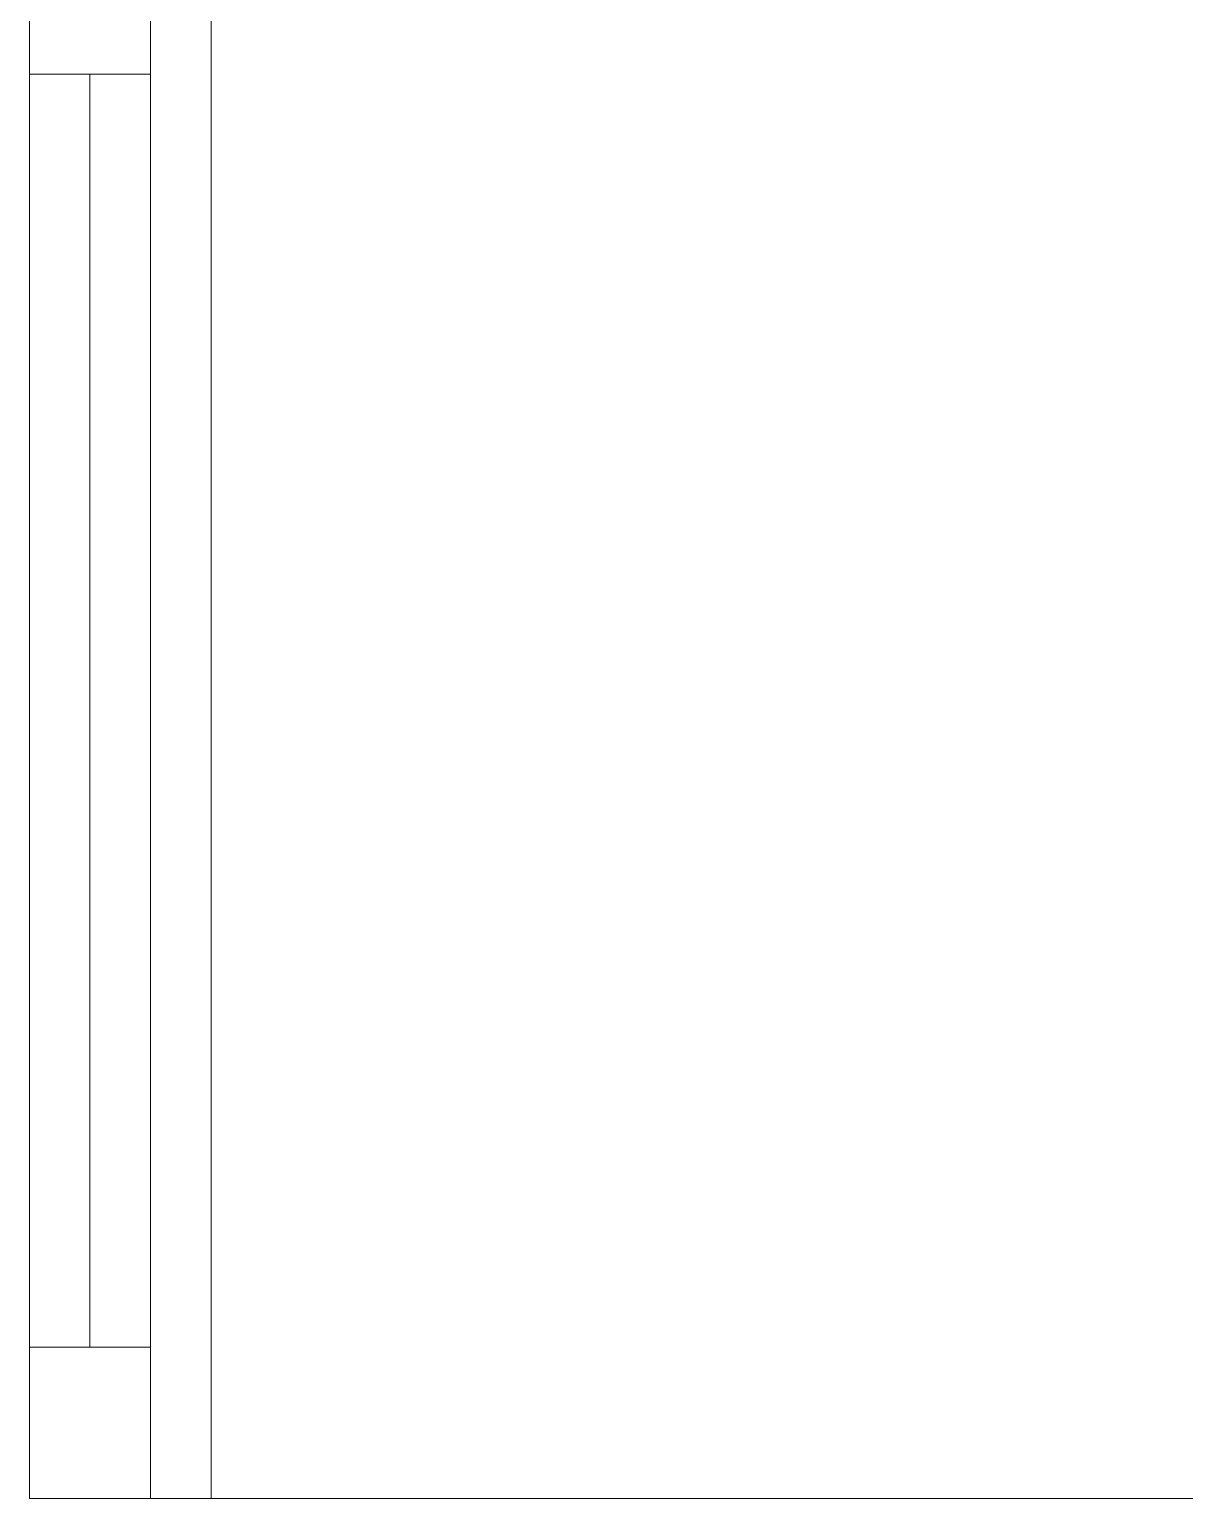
# Model space of a CAD drawing. Header units: millimetres. Extents: x 0 to 28440, y -12508 to -2066.
# Drawn here: x 15024.8 to 15406, y -9067.6 to -8582.8 of the extents above; entities that cross this region are included whole.
import ezdxf

# ---------------------------------------------------------------- set-up
doc = ezdxf.new("R2010")
doc.units = ezdxf.units.MM
doc.layers.add('DS-定制柜体', color=4, linetype='Continuous', lineweight=13)

msp = doc.modelspace()

# ---------------------------------------------------------------- linework, layer by layer
at = {"layer": 'DS-定制柜体', "color": 255, "linetype": 'Continuous'}
for p, q in [((15024.79, -8167.6), (15024.79, -9067.6)), ((15064.79, -8167.6), (15064.79, -9067.6)), ((15084.79, -9067.6), (15084.79, -8167.6)), ((15044.79, -8597.6), (15024.79, -8597.6)), ((15024.79, -8597.6), (15024.79, -9017.6)), ((15064.79, -8597.6), (15044.79, -8597.6)), ((15044.79, -9017.6), (15044.79, -8597.6)), ((15064.79, -9017.6), (15064.79, -8597.6)), ((15024.79, -9017.6), (15044.79, -9017.6)), ((15044.79, -9017.6), (15064.79, -9017.6)), ((15024.79, -9067.6), (15084.79, -9067.6)), ((15064.79, -9067.6), (16124.79, -9067.6)), ((15064.79, -9067.6), (15084.79, -9067.6))]:
    msp.add_line(p, q, dxfattribs=at)

doc.saveas('drawing.dxf')
